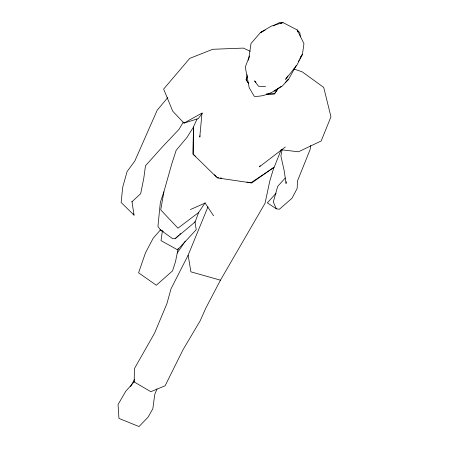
<?xml version="1.0" encoding="UTF-8"?>
<svg xmlns="http://www.w3.org/2000/svg" width="449" height="449" viewBox="0 0 449 449"><rect width="100%" height="100%" fill="white"/><g stroke="black" fill="none" stroke-linecap="round" stroke-linejoin="round"><path stroke-width="0.67" d="M286.238 181.626L286.064 183.557L284.172 170.693L280.894 155.988L282.185 149.293M162.398 230.904L161.028 240.625L177.563 249.84L196.224 229.703L194.945 221.464M248.566 60.228L250.997 43.519L260.409 32.575L271.235 26.143L282.932 22.557L297.154 29.915L299.865 32.721L300.364 36.891M310.764 145.454L310.107 149.556L297.451 181.054L297.159 188.49L291.985 198.256L279.385 209.256L276.281 208.785L267.374 202.881L276.084 193.193M195.416 156.252L192.846 154.029L193.53 127.028L187.008 137.372L176.199 150.241L171.776 163.874L163.891 191.807L160.731 209.885L177.95 228.182L198.632 212.529L205.137 202.724M178.13 248.606L175.514 261.615L172.523 270.887L156.331 285.238L138.578 272.812L145.459 252.894L153.092 238.374L160.837 229.456M200.058 135.744L199.783 137.097L201.983 113.086L183.989 123.105L172.719 111.184L163.638 89.065L189.747 58.37L212.759 49.289L243.352 48.094L250.245 51.315M163.891 191.807L160.355 202.347L157.936 226.363L160.377 229.933L172.725 238.722L175.155 238.694L195.113 221.935L198.632 212.529M130.62 386.611L134.56 379.282M281.259 149.489L274.148 167.382L250.783 182.827L217.288 177.899L193.659 154.714L193.379 127.078L197.094 118.963M157.021 388.862L154.709 394.598L152.851 408.736L148.018 417.2L139.027 426.55L118.946 418.406L118.048 404.549L125.765 391.259L134.38 381.583M246.978 182.07L251.732 182.99L273.98 167.18L269.77 181.104L265.039 203.279L220.453 280.187L205.923 307.907L200.181 320.771L182.984 349.81L165.109 385.786L150.825 391.691L134.189 381.942L134.403 368.651L154.568 333.152L166.91 303.67L170.99 288.87L188.131 255.189L207.988 206.793M249.47 56.046L245.266 67.109L249.217 87.763L254.224 96.282C264.18 96.945 273.52 92.27 281.175 86.315M296.334 65.285L288.539 79.361L282.197 86.169L274.008 91.04L275.085 90.176M298.372 61.614L299.051 60.391M299.73 59.167L302.441 54.267L303.945 43.682L297.154 29.915L297.597 31.946M183.248 122.145L179.072 129.278L162.196 147.104L145.47 165.771L143.803 178.158L140.683 193.682L131.81 201.893M287.882 75.92L285.586 79.338L296.873 65.206L302.441 54.267L300.527 57.118M177.232 253.023L185.302 241.147M260.184 165.709L259.393 166.854L285.351 146.963M202.404 113.047L198.278 118.62L183.989 123.105M167.887 97.461L157.223 110.162L134.79 161.068L127.073 171.569L122.689 187.317L121.135 202.493L134.032 215.133L131.995 201.55M285.278 178.029L277.729 186.284L273.306 201.915L276.281 208.785M175.155 238.694L178.607 235.371M179.594 234.423L180.577 233.474M285.104 82.605L288.539 79.361L286.922 80.657M265.258 30.044L260.409 32.575L262.912 31.464M273.138 25.93L279.806 22.45L282.932 22.557L280.429 23.674M190.387 209.56L205.103 203.06L213.623 215.817M265.584 86.573L258.478 86.23L254.538 80.871L255.936 82.234M282.101 149.859L298.445 151.796L321.17 140.986L330.952 116.819L323.718 87.398L302.199 71.846L293.719 68.938M217.367 177.636L218.753 177.81M220.139 177.984L221.531 178.163M220.453 280.187L190.926 271.836L188.131 255.189M162.555 231.196L160.377 229.933L163.329 231.684M214.538 174.672L216.424 176.648M133.443 213.887L134.032 215.133M247.073 74.691L247.163 76.594M247.27 76.538L246.091 79.782L248.505 83.155L246.091 79.782L247.27 76.515M278.273 88.178L274.479 93.886L266.229 94.144L274.491 93.886L278.268 88.217"/></g></svg>
